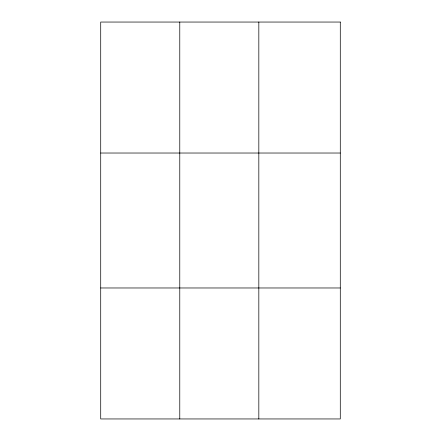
<?xml version="1.0" encoding="UTF-8"?>
<svg xmlns="http://www.w3.org/2000/svg" width="441" height="441" viewBox="0 0 441 441"><rect width="100%" height="100%" fill="white"/><g stroke="black" fill="none" stroke-linecap="round" stroke-linejoin="round"><path stroke-width="0.66" d="M179.774 418.95L179.774 22.05M258.828 418.95L258.828 22.05M100.713 153.027L340.287 153.027M100.713 287.973L340.287 287.973M340.287 22.05L340.287 418.95L100.713 418.95L100.713 22.05L340.287 22.05"/></g></svg>
